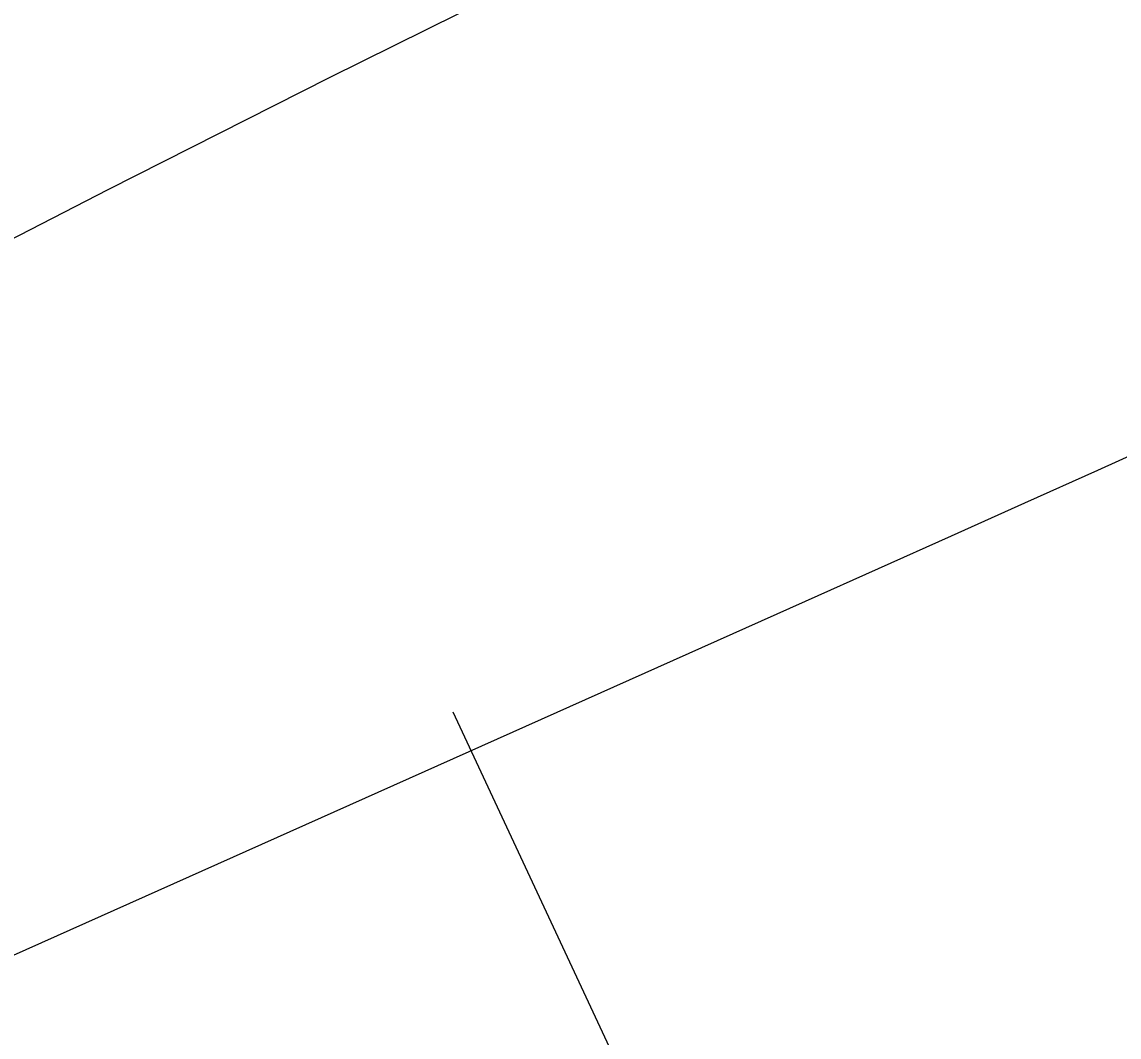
# Model space of a CAD drawing. Extents: x 2498567 to 2501210, y 7092229 to 7094464.
# Drawn here: x 2499616.98 to 2499622.35, y 7093089.26 to 7093094.22 of the extents above; entities that cross this region are included whole.
import ezdxf

# ---------------------------------------------------------------- set-up
doc = ezdxf.new("R2010")
doc.units = 0
doc.header["$MEASUREMENT"] = 0
doc.linetypes.add('HIDDEN', pattern=[0.375, 0.25, -0.125])
doc.layers.add('9', color=7, linetype='Continuous', lineweight=0)
doc.layers.add('Level 31', color=254, linetype='Continuous', lineweight=0)
doc.layers.add('GRID', color=254, linetype='HIDDEN')
doc.styles.get("Standard").update_dxf_attribs({"font": 'ARIALBD.TTF'})

msp = doc.modelspace()

# ---------------------------------------------------------------- linework, layer by layer
at = {"layer": 'GRID', "color": 252, "linetype": 'HIDDEN', "lineweight": 0, "ltscale": 35}
msp.add_line((2499286.2959, 7093804.5772), (2499807.4431, 7092686.9039), dxfattribs=at)
at = {"layer": 'Level 31', "color": 35, "linetype": 'Continuous', "lineweight": 13}
for p, q in [((2499618.4899, 7093093.9544), (2499619.5787, 7093094.4944)), ((2499617.4059, 7093093.4049), (2499618.4899, 7093093.9544)), ((2499602.437, 7093085.735), (2499617.4059, 7093093.4049)), ((2499623.9076, 7093092.7815), (2499622.2409, 7093092.0321)), ((2499622.2409, 7093092.0321), (2499621.8837, 7093091.8717)), ((2499621.8837, 7093091.8717), (2499621.5265, 7093091.7114)), ((2499621.5265, 7093091.7114), (2499621.1691, 7093091.5513)), ((2499621.1691, 7093091.5513), (2499620.8116, 7093091.3915)), ((2499620.8116, 7093091.3915), (2499600.6417, 7093082.3788))]:
    msp.add_line(p, q, dxfattribs=at)

# ---------------------------------------------------------------- texts
at = {"layer": '9', "color": 7}
msp.add_text('PROPOSED ACCESS ROAD', height=23.520002, rotation=29.5804, dxfattribs=at).set_placement((2499305.2297, 7093083.3691))

doc.saveas('drawing.dxf')
